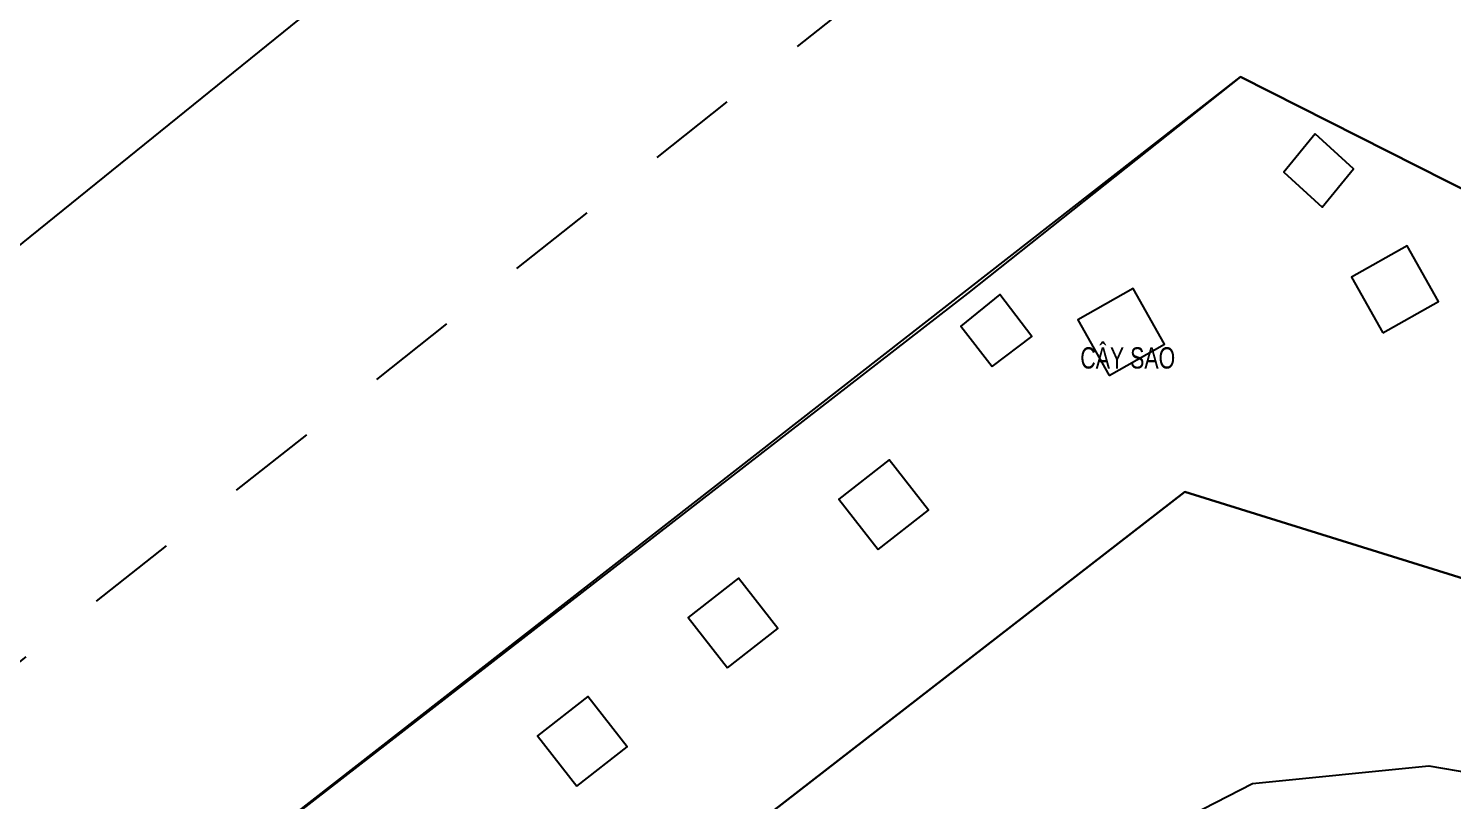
# Model space of a CAD drawing. Header units: millimetres. Extents: x 100 to 288, y -65 to 177.
# Drawn here: x 172.957 to 174.55, y 166.803 to 167.667 of the extents above; entities that cross this region are included whole.
import ezdxf

# ---------------------------------------------------------------- set-up
doc = ezdxf.new("R2010")
doc.units = ezdxf.units.MM
doc.header["$LTSCALE"] = 0.3
doc.header["$MEASUREMENT"] = 0
doc.linetypes.add('DASHDOTX2', pattern=[2, 1, -0.5, 0, -0.5])
doc.layers.add('HATCH1', color=8, linetype='CONTINUOUS')
doc.layers.add('KT', color=8, linetype='CONTINUOUS')
doc.styles.add('DIM', font='VAVON.TTF')
doc.linetypes.add('FENCELINE2', pattern='A,0.25,-0.1,[132,ltypeshp.shx,S=0.1,R=0,X=-0.1,Y=0],-0.1,1', length=1.45)

msp = doc.modelspace()

# ---------------------------------------------------------------- linework, layer by layer
at = {"layer": 'HATCH1'}
for points in [[(167.44391, 166.2455), (168.06911, 164.8987), (168.2371, 164.65479), (168.53739, 164.45594), (168.88758, 164.38308), (169.21845, 164.43651), (170.68186, 165.5948), (174.24422, 168.47244), (174.41371, 168.66998), (174.60553, 168.94277), (176.14155, 171.16224), (176.27362, 171.3502), (176.36931, 171.55638), (176.45637, 171.85476), (176.48703, 172.16652), (176.44946, 172.48457), (176.09611, 173.7975)], [(175.77432, 165.94446), (175.27219, 166.80534), (174.77478, 167.37929), (174.31318, 167.61278), (174.00762, 167.37062), (172.99356, 166.58479), (172.97468, 166.52615), (172.98843, 166.4601), (173.10565, 166.26143), (173.23863, 166.13917), (174.10727, 166.71004), (174.32652, 166.82239), (174.52376, 166.84222), (174.71641, 166.80935), (174.97684, 166.58739), (175.51042, 165.69026)], [(174.39676, 167.54894), (174.36162, 167.50618), (174.40446, 167.46693), (174.43961, 167.50969), (174.39676, 167.54894)]]:
    msp.add_lwpolyline(points, dxfattribs=at)
at = {"layer": 'HATCH1', "ltscale": 5}
for points in [[(167.44391, 166.2455), (168.06911, 164.8987), (168.2371, 164.65479), (168.53739, 164.45594), (168.88758, 164.38308), (169.21845, 164.43651), (170.68186, 165.5948), (174.24422, 168.47244), (174.41371, 168.66998), (174.60553, 168.94277), (176.14155, 171.16224), (176.27362, 171.3502), (176.36931, 171.55638), (176.45637, 171.85476), (176.48703, 172.16652), (176.44946, 172.48457), (176.09611, 173.7975)], [(175.77432, 165.94446), (175.27219, 166.80534), (174.77478, 167.37929), (174.31318, 167.61278), (174.00762, 167.37062), (172.99356, 166.58479), (172.97468, 166.52615), (172.98843, 166.4601), (173.10565, 166.26143), (173.23863, 166.13917), (174.10727, 166.71004), (174.32652, 166.82239), (174.52376, 166.84222), (174.71641, 166.80935), (174.97684, 166.58739), (175.51042, 165.69026)]]:
    msp.add_lwpolyline(points, dxfattribs=at)
msp.add_lwpolyline([(174.31318, 167.61278), (174.77478, 167.37929), (175.27219, 166.80534), (178.79187, 160.72247), (178.71484, 160.47933), (178.70212, 160.09333), (178.55606, 160.67151), (174.93688, 166.93495), (174.2508, 167.14866), (173.10565, 166.26143), (172.98843, 166.4601, -0.2952529), (172.99356, 166.58479), (174.31318, 167.61278), (174.77478, 167.37929)], format="xyb", close=True, dxfattribs=at)
at = {"layer": 'HATCH1'}
for points in [[(174.47248, 167.32639), (174.53472, 167.36145), (174.49966, 167.42368), (174.43743, 167.38863)], [(174.16598, 167.27879), (174.22821, 167.31384), (174.19316, 167.37608), (174.13092, 167.34102)], [(174.03539, 167.28888), (174.07957, 167.32227), (174.04384, 167.36938), (174.00018, 167.33391)], [(173.90786, 167.08409), (173.96405, 167.12819), (173.91995, 167.18438), (173.86376, 167.14028)], [(173.73929, 166.95179), (173.79548, 166.99589), (173.75138, 167.05208), (173.69519, 167.00798)], [(173.57073, 166.81949), (173.62692, 166.86359), (173.58282, 166.91978), (173.52663, 166.87568)]]:
    msp.add_lwpolyline(points, close=True, dxfattribs=at)
at = {"layer": 'HATCH1', "linetype": 'FENCELINE2', "ltscale": 2}
msp.add_lwpolyline([(173.10565, 166.26143), (174.2508, 167.14866), (174.93688, 166.93495), (178.55606, 160.67151)], dxfattribs=at)
at = {"layer": 'KT', "linetype": 'DASHDOTX2', "lineweight": -2, "ltscale": 0.0005, "flags": 128}
msp.add_lwpolyline([(185.46005, 165.98979), (180.34871, 173.65276), (177.41641, 172.1069, 0.1199755), (176.87523, 171.62782), (174.71299, 168.51266, -0.0751899), (174.13844, 167.90102), (168.14392, 163.15897), (175.38711, 150.75415), (182.53181, 154.92594), (179.07267, 160.89523), (186.09118, 164.81508), (185.97885, 165.05559), (185.4891, 165.94624), (185.46005, 165.98979)], format="xyb", dxfattribs=at)

# ---------------------------------------------------------------- texts
at = {"layer": 'HATCH1', "style": 'DIM', "width": 0.75}
msp.add_text('CAÂY SAO', height=0.02381, dxfattribs=at).set_placement((174.13388, 167.28654))

doc.saveas('drawing.dxf')
